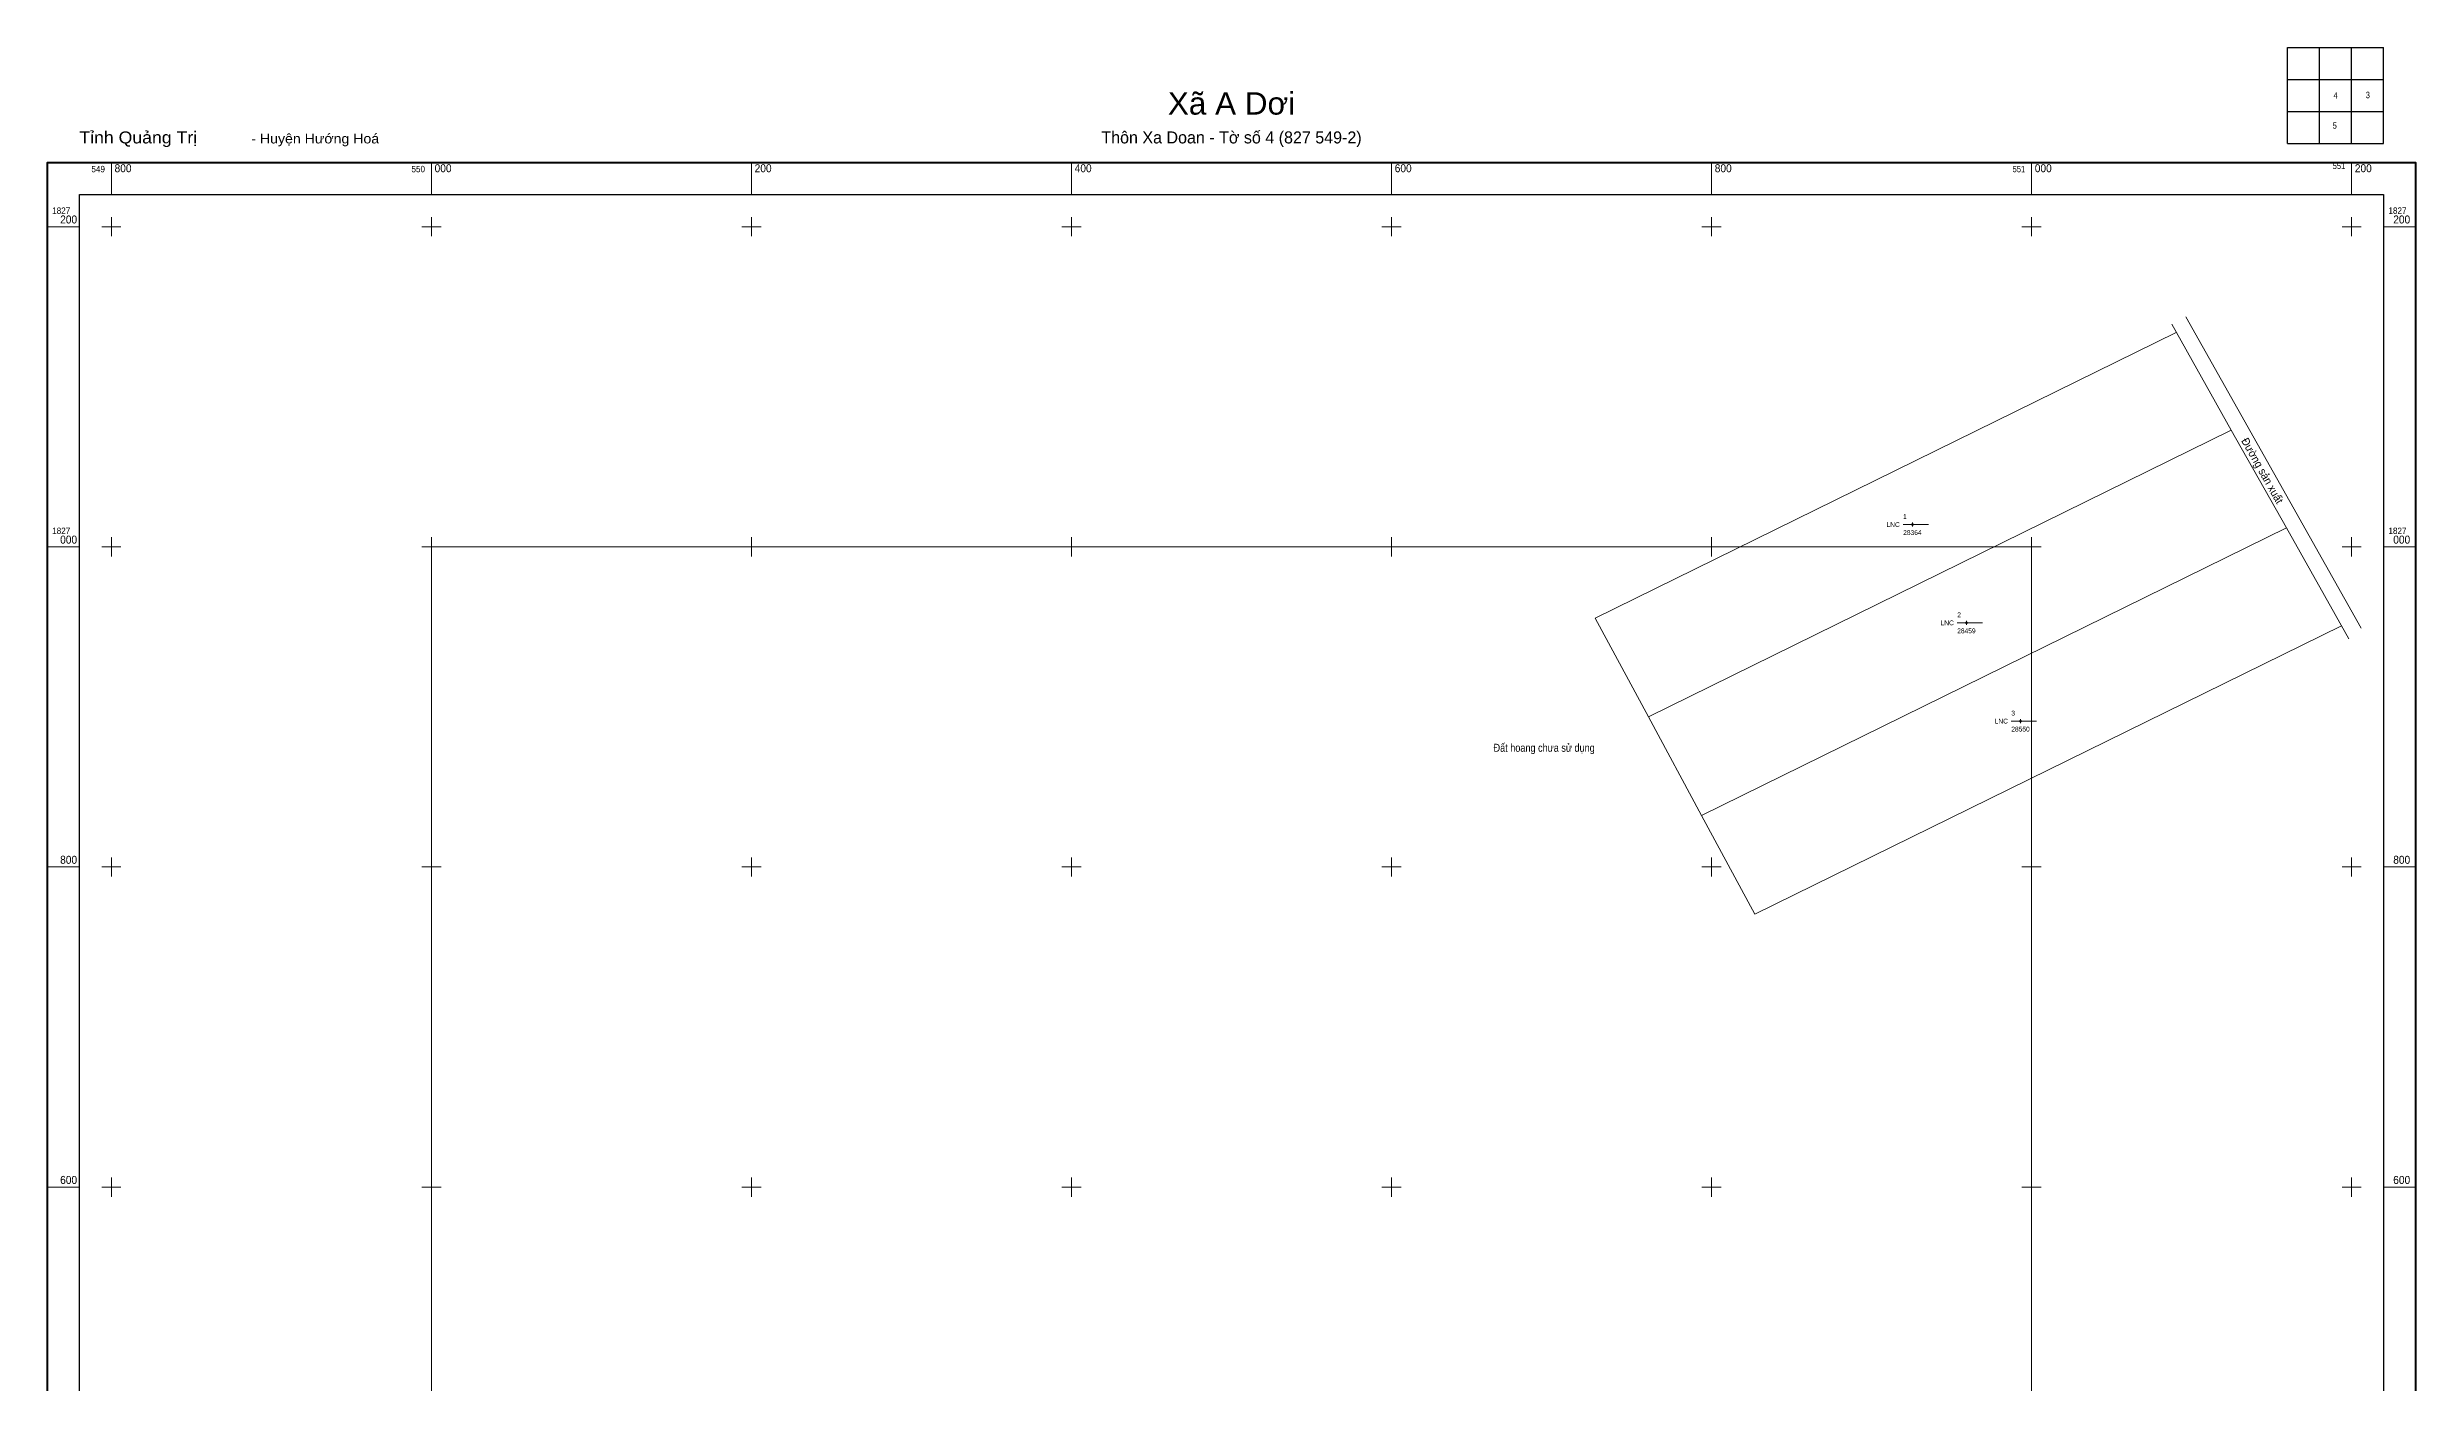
# Model space of a CAD drawing. Header units: metres. Extents: x 549760 to 551240, y 1825644 to 1827312.
# Drawn here: x 549760 to 551240, y 1826478 to 1827312 of the extents above; entities that cross this region are included whole.
import ezdxf
from ezdxf.enums import TextEntityAlignment as Align

# ---------------------------------------------------------------- set-up
doc = ezdxf.new("R2010")
doc.units = ezdxf.units.M
doc.header["$LTSCALE"] = 2
for name, color, linetype, lineweight in [('1', 7, 'Continuous', 13), ('10', 7, 'Continuous', 13), ('23', 7, 'Continuous', 13), ('50', 7, 'Continuous', 13), ('51', 7, 'Continuous', 13), ('63', 7, 'Continuous', 13)]:
    doc.layers.add(name, color=color, linetype=linetype, lineweight=lineweight)

msp = doc.modelspace()

# ---------------------------------------------------------------- hatches: boundary and pattern name
at = {"layer": '51'}
for points in [[(550925.64, 1827013.91, 1), (550925.34, 1827013.91, 1)], [(550959.42, 1826952.51, 1), (550959.12, 1826952.51, 1)], [(550993.22, 1826891.12, 1), (550992.92, 1826891.12, 1)]]:
    msp.add_hatch(color=256, dxfattribs=at).paths.add_polyline_path(points)

# ---------------------------------------------------------------- linework, layer by layer
at = {"layer": '10'}
for p, q in [((551124.81, 1827072.87), (551087.54, 1827139.1)), ((551205.94, 1826949.1), (551096.41, 1827143.7)), ((551159.2, 1827011.77), (550793.75, 1826832.16)), ((551198.22, 1826942.43), (551159.2, 1827011.77)), ((551193.58, 1826950.67), (550826.95, 1826770.48)), ((550793.75, 1826832.16), (550826.95, 1826770.48))]:
    msp.add_line(p, q, dxfattribs=at)
for points in [[(551090.43, 1827133.97), (550727.36, 1826955.53), (550760.56, 1826893.85)], [(551159.2, 1827011.77), (551124.81, 1827072.87), (550760.56, 1826893.85), (550793.75, 1826832.16)]]:
    msp.add_lwpolyline(points, dxfattribs=at)
at = {"layer": '23'}
for p, q in [((550000, 1826000), (550000, 1827000)), ((550000, 1827000), (551000, 1827000)), ((551000, 1826000), (551000, 1827000))]:
    msp.add_line(p, q, dxfattribs=at)
at = {"layer": '50'}
for p, q in [((550919.74, 1827013.91), (550935.49, 1827013.91)), ((550953.52, 1826952.51), (550969.27, 1826952.51)), ((550987.32, 1826891.12), (551003.07, 1826891.12))]:
    msp.add_line(p, q, dxfattribs=at)
at = {"layer": '51'}
for p, q in [((550924.86, 1827013.91), (550924.24, 1827013.91)), ((550925.49, 1827015.16), (550925.49, 1827014.54)), ((550925.49, 1827013.28), (550925.49, 1827012.66)), ((550926.74, 1827013.91), (550926.12, 1827013.91)), ((550958.64, 1826952.51), (550958.02, 1826952.51)), ((550959.27, 1826953.76), (550959.27, 1826953.14)), ((550959.27, 1826951.88), (550959.27, 1826951.26)), ((550960.52, 1826952.51), (550959.9, 1826952.51)), ((550992.44, 1826891.12), (550991.82, 1826891.12)), ((550993.07, 1826892.37), (550993.07, 1826891.74)), ((550993.07, 1826890.5), (550993.07, 1826889.87)), ((550994.32, 1826891.12), (550993.69, 1826891.12))]:
    msp.add_line(p, q, dxfattribs=at)
for points in [[(550925.49, 1827014.54), (550924.86, 1827013.91), (550925.49, 1827013.28), (550926.12, 1827013.91)], [(550959.27, 1826953.14), (550958.64, 1826952.51), (550959.27, 1826951.88), (550959.9, 1826952.51)], [(550993.07, 1826891.74), (550992.44, 1826891.12), (550993.07, 1826890.5), (550993.69, 1826891.12)]]:
    msp.add_lwpolyline(points, close=True, dxfattribs=at)
for centre in [(550925.49, 1827013.91), (550959.27, 1826952.51), (550993.07, 1826891.12)]:
    msp.add_circle(centre, 0.15, dxfattribs=at)
at = {"layer": '63', "lineweight": 25}
for p, q in [((551160, 1827312), (551220, 1827312)), ((551160, 1827252), (551160, 1827312)), ((551180, 1827252), (551180, 1827312)), ((551200, 1827252), (551200, 1827312)), ((551160, 1827292), (551220, 1827292)), ((551160, 1827272), (551220, 1827272))]:
    msp.add_line(p, q, dxfattribs=at)
at = {"layer": '63'}
for p, q in [((549800, 1827220), (549800, 1827240)), ((550000, 1827220), (550000, 1827240)), ((550200, 1827220), (550200, 1827240)), ((550400, 1827220), (550400, 1827240)), ((550600, 1827220), (550600, 1827240)), ((550800, 1827220), (550800, 1827240)), ((551000, 1827220), (551000, 1827240)), ((551200, 1827220), (551200, 1827240)), ((549760, 1827200), (549780, 1827200)), ((549794, 1827200), (549806, 1827200)), ((549800, 1827194), (549800, 1827206)), ((549994, 1827200), (550006, 1827200)), ((550000, 1827194), (550000, 1827206)), ((550194, 1827200), (550206, 1827200)), ((550200, 1827194), (550200, 1827206)), ((550394, 1827200), (550406, 1827200)), ((550400, 1827194), (550400, 1827206)), ((550594, 1827200), (550606, 1827200)), ((550600, 1827194), (550600, 1827206)), ((550794, 1827200), (550806, 1827200)), ((550800, 1827194), (550800, 1827206)), ((550994, 1827200), (551006, 1827200)), ((551000, 1827194), (551000, 1827206)), ((551194, 1827200), (551206, 1827200)), ((551200, 1827194), (551200, 1827206)), ((551220, 1827200), (551240, 1827200)), ((549800, 1826994), (549800, 1827006)), ((550000, 1826994), (550000, 1827006)), ((550200, 1826994), (550200, 1827006)), ((550400, 1826994), (550400, 1827006)), ((550600, 1826994), (550600, 1827006)), ((550800, 1826994), (550800, 1827006)), ((551000, 1826994), (551000, 1827006)), ((551200, 1826994), (551200, 1827006)), ((549760, 1827000), (549780, 1827000)), ((549794, 1827000), (549806, 1827000)), ((549994, 1827000), (550006, 1827000)), ((550194, 1827000), (550206, 1827000)), ((550394, 1827000), (550406, 1827000)), ((550594, 1827000), (550606, 1827000)), ((550794, 1827000), (550806, 1827000)), ((550994, 1827000), (551006, 1827000)), ((551194, 1827000), (551206, 1827000)), ((551220, 1827000), (551240, 1827000)), ((549760, 1826800), (549780, 1826800)), ((549794, 1826800), (549806, 1826800)), ((549800, 1826794), (549800, 1826806)), ((549994, 1826800), (550006, 1826800)), ((550000, 1826794), (550000, 1826806)), ((550194, 1826800), (550206, 1826800)), ((550200, 1826794), (550200, 1826806)), ((550394, 1826800), (550406, 1826800)), ((550400, 1826794), (550400, 1826806)), ((550594, 1826800), (550606, 1826800)), ((550600, 1826794), (550600, 1826806)), ((550794, 1826800), (550806, 1826800)), ((550800, 1826794), (550800, 1826806)), ((550994, 1826800), (551006, 1826800)), ((551000, 1826794), (551000, 1826806)), ((551194, 1826800), (551206, 1826800)), ((551200, 1826794), (551200, 1826806)), ((551220, 1826800), (551240, 1826800)), ((549800, 1826594), (549800, 1826606)), ((550000, 1826594), (550000, 1826606)), ((550200, 1826594), (550200, 1826606)), ((550400, 1826594), (550400, 1826606)), ((550600, 1826594), (550600, 1826606)), ((550800, 1826594), (550800, 1826606)), ((551000, 1826594), (551000, 1826606)), ((551200, 1826594), (551200, 1826606)), ((549760, 1826600), (549780, 1826600)), ((549794, 1826600), (549806, 1826600)), ((549994, 1826600), (550006, 1826600)), ((550194, 1826600), (550206, 1826600)), ((550394, 1826600), (550406, 1826600)), ((550594, 1826600), (550606, 1826600)), ((550794, 1826600), (550806, 1826600)), ((550994, 1826600), (551006, 1826600)), ((551194, 1826600), (551206, 1826600)), ((551220, 1826600), (551240, 1826600))]:
    msp.add_line(p, q, dxfattribs=at)
at = {"layer": '63', "lineweight": 25}
msp.add_lwpolyline([(551160, 1827252), (551220, 1827252), (551220, 1827312)], dxfattribs=at)
at = {"layer": '63', "lineweight": 40}
msp.add_lwpolyline([(549760, 1825760), (549760, 1827240), (551240, 1827240), (551240, 1825760)], close=True, dxfattribs=at)
at = {"layer": '63', "lineweight": 25}
msp.add_lwpolyline([(549780, 1825780), (549780, 1827220), (551220, 1827220), (551220, 1825780)], close=True, dxfattribs=at)

# ---------------------------------------------------------------- texts
at = {"layer": '1', "width": 0.95}
msp.add_text('Đường sản xuất', height=5, rotation=299.373, dxfattribs=at).set_placement((551142.038, 1827046.341), align=Align.CENTER)
at = {"layer": '1', "width": 0.85}
msp.add_text('Đất hoang chưa sử dụng ', height=5, dxfattribs=at).set_placement((550696.17, 1826871.98), align=Align.CENTER)
at = {"layer": '50'}
for s, width, p in [('1', 0.8, (550919.74, 1827017.41)), ('2', 1.05, (550953.52, 1826956.01)), ('3', 1.05, (550987.32, 1826894.62))]:
    msp.add_text(s, height=3, dxfattribs=dict(at, width=width)).set_placement(p)
for p in [(550917.64, 1827012.41), (550951.42, 1826951.01), (550985.22, 1826889.62)]:
    msp.add_text('LNC', height=3, dxfattribs=at).set_placement(p, align=Align.RIGHT)
for s, p in [('28364', (550919.74, 1827007.41)), ('28459', (550953.52, 1826946.01)), ('28550', (550987.32, 1826884.62))]:
    msp.add_text(s, height=3, dxfattribs=at).set_placement(p)
at = {"layer": '63'}
for s, height, width, p in [('Xã A Dơi', 14, 1.05, (550500, 1827270)), ('4', 4, 0.9, (551190.005, 1827280)), ('3', 4, 0.9, (551210.11, 1827280.26)), ('5', 4, 0.9, (551189.44, 1827261.21))]:
    msp.add_text(s, height=height, dxfattribs=dict(at, width=width)).set_placement(p, align=Align.CENTER)
for s, height, width, p in [('Tỉnh Quảng Trị', 7.5, 1.1, (549780, 1827252)), (' - Huyện Hướng Hoá', 6, 1.1, (549885, 1827252)), ('800', 5, 0.95, (549802, 1827234)), ('000', 5, 0.95, (550002, 1827234)), ('200', 5, 0.95, (550202, 1827234)), ('400', 5, 0.95, (550402, 1827234)), ('600', 5, 0.95, (550602, 1827234)), ('800', 5, 0.95, (550802, 1827234)), ('000', 5, 0.95, (551002, 1827234)), ('200', 5, 0.95, (551202, 1827234)), ('1827', 4, 0.95, (549763, 1827208)), ('1827', 4, 0.95, (551223, 1827208)), ('200', 5, 0.95, (549768, 1827202)), ('200', 5, 0.95, (551226, 1827202)), ('1827', 4, 0.95, (549763, 1827008)), ('000', 5, 0.95, (549768, 1827002)), ('1827', 4, 0.95, (551223, 1827008)), ('000', 5, 0.95, (551226, 1827002)), ('800', 5, 0.95, (549768, 1826802)), ('800', 5, 0.95, (551226, 1826802)), ('600', 5, 0.95, (549768, 1826602)), ('600', 5, 0.95, (551226, 1826602))]:
    msp.add_text(s, height=height, dxfattribs=dict(at, width=width)).set_placement(p)
msp.add_text('Thôn Xa Doan - Tờ số 4 (827 549-2)', height=7.5, dxfattribs=at).set_placement((550500.005, 1827252), align=Align.CENTER)
for s, width, p in [('549', 0.95, (549796, 1827234)), ('550', 0.95, (549996, 1827234)), ('551', 0.85, (550996, 1827234)), ('551', 0.85, (551196, 1827236))]:
    msp.add_text(s, height=4, dxfattribs=dict(at, width=width)).set_placement(p, align=Align.RIGHT)

doc.saveas('drawing.dxf')
